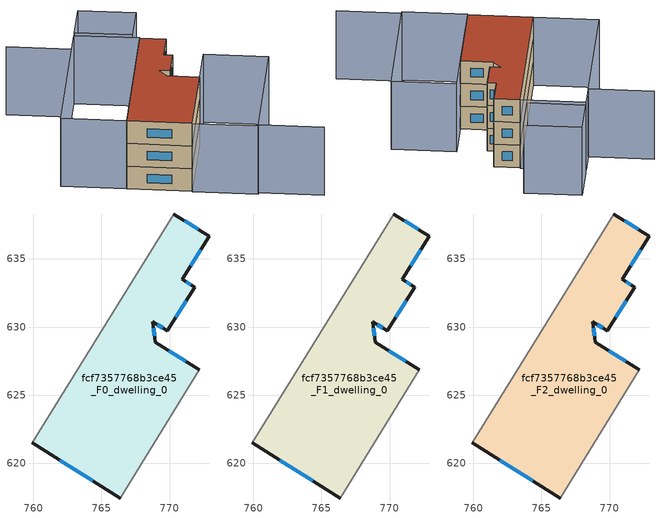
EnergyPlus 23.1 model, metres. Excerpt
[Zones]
fcf7357768b3ce45_F0_dwelling_0
 floor ground (EU_floor_Construction): 772.92,636.66 770.94,633.5 771.84,632.93 769.83,629.72 768.77,630.39 768.95,628.88 772.18,626.85 766.37,617.44 759.91,621.49 770.31,638.3 z0
 wall outside (EU_wall_Construction): 772.18,626.85 768.95,628.88 768.77,630.39 769.83,629.72 771.84,632.93 770.94,633.5 772.92,636.66 770.31,638.3 / 759.91,621.49 766.37,617.44 z0:3
 wall adiabatic (EU_wall_Construction): 766.37,617.44 772.18,626.85 / 770.31,638.3 759.91,621.49 z0:3
 window (EU_Window_Construction): 768.89,629.35 768.82,629.92 / 771.17,627.48 769.96,628.24 / 761.92,620.23 764.36,618.7 / 772.11,637.17 771.12,637.79 / 771.55,634.49 772.3,635.68 / 771.56,633.11 771.22,633.33 / 770.46,630.72 771.22,631.93 / 769.1,630.18 769.5,629.93 z0.93:2.07
fcf7357768b3ce45_F1_dwelling_0
 floor to fcf7357768b3ce45_F0_dwelling_0 (EU_floor_Construction): 772.92,636.66 770.94,633.5 771.84,632.93 769.83,629.72 768.77,630.39 768.95,628.88 772.18,626.85 766.37,617.44 759.91,621.49 770.31,638.3 z3
 wall outside (EU_wall_Construction): 772.18,626.85 768.95,628.88 768.77,630.39 769.83,629.72 771.84,632.93 770.94,633.5 772.92,636.66 770.31,638.3 / 759.91,621.49 766.37,617.44 z3:6
 wall adiabatic (EU_wall_Construction): 766.37,617.44 772.18,626.85 / 770.31,638.3 759.91,621.49 z3:6
 window (EU_Window_Construction): 768.89,629.35 768.82,629.92 / 771.17,627.48 769.96,628.24 / 761.92,620.23 764.36,618.7 / 772.11,637.17 771.12,637.79 / 771.55,634.49 772.3,635.68 / 771.56,633.11 771.22,633.33 / 770.46,630.72 771.22,631.93 / 769.1,630.18 769.5,629.93 z3.93:5.07
fcf7357768b3ce45_F2_dwelling_0
 floor to fcf7357768b3ce45_F1_dwelling_0 (EU_floor_Construction): 772.92,636.66 770.94,633.5 771.84,632.93 769.83,629.72 768.77,630.39 768.95,628.88 772.18,626.85 766.37,617.44 759.91,621.49 770.31,638.3 z6
 wall outside (EU_wall_Construction): 772.18,626.85 768.95,628.88 768.77,630.39 769.83,629.72 771.84,632.93 770.94,633.5 772.92,636.66 770.31,638.3 / 759.91,621.49 766.37,617.44 z6:9
 wall adiabatic (EU_wall_Construction): 766.37,617.44 772.18,626.85 / 770.31,638.3 759.91,621.49 z6:9
 window (EU_Window_Construction): 768.89,629.35 768.82,629.92 / 771.17,627.48 769.96,628.24 / 761.92,620.23 764.36,618.7 / 772.11,637.17 771.12,637.79 / 771.55,634.49 772.3,635.68 / 771.56,633.11 771.22,633.33 / 770.46,630.72 771.22,631.93 / 769.1,630.18 769.5,629.93 z6.93:8.07
 roof outside (EU_roof_Construction): 766.37,617.44 772.18,626.85 768.95,628.88 768.77,630.39 769.83,629.72 771.84,632.93 770.94,633.5 772.92,636.66 770.31,638.3 759.91,621.49 z9
shading: 779.44,609.62 772.96,613.62 / 755.66,643.58 762.14,639.58 / 762.14,639.58 753.46,625.54 / 781.53,627.47 772.82,613.4 / 772.82,613.4 766.34,617.41 / 766.34,617.41 775.05,631.48 / 775.05,631.48 781.53,627.47 / 753.43,625.5 763.85,642.34 / 763.85,642.34 770.33,638.33 / 770.33,638.33 759.91,621.49 / 759.91,621.49 753.43,625.5 / 772.75,643.81 769.96,639.31 / 769.96,639.31 764.19,642.9 / 764.19,642.9 766.98,647.4 / 766.98,647.4 772.75,643.81 z0:9
[Building]
EU S2 Campaign: North Axis=0; Terrain=City; Solar Distribution=FullExterior
[Site:Location]
Montreal-Trudeau.Intl.AP: Latitude=45.4667; Longitude=-73.75; Time Zone=-5; Elevation=36
[SizingPeriod:WeatherFileDays]
AnnualSizingPeriod: Begin Month=1; Begin Day of Month=1; End Month=12; End Day of Month=31; Day of Week for Start Day=Monday; Use Weather File Daylight Saving Period=No; Use Weather File Rain and Snow Indicators=No
[MATERIAL]
EU_InternalMass_Material: Roughness=MediumRough; Thickness=0.1; Conductivity=1; Density=1800; Specific Heat=900; Thermal Absorptance=0.9; Solar Absorptance=0.7; Visible Absorptance=0.7
[MATERIAL:NOMASS] Roughness=MediumRough; Thermal Absorptance=0.9; Solar Absorptance=0.7; Visible Absorptance=0.7
Name | Thermal Resistance
EU_wall_NoMass; EU_floor_NoMass | 1.36485
EU_roof_NoMass | 2.55992
[WINDOWMATERIAL:SIMPLEGLAZINGSYSTEM]
EU_Window_SimpleGlazing: UFactor=3.92339; Solar Heat Gain Coefficient=0.8; Visible Transmittance=0.8
[CONSTRUCTION]
EU_wall_Construction: EU_wall_NoMass
EU_roof_Construction: EU_roof_NoMass
EU_floor_Construction: EU_floor_NoMass
EU_Window_Construction: EU_Window_SimpleGlazing
EU_InternalMass_Construction: EU_InternalMass_Material
[ZONE] Type=1; Multiplier=1; Ceiling Height=autocalculate; Floor Area=autocalculate; Part of Total Floor Area=Yes
Name | Volume
fcf7357768b3ce45_F0_dwelling_0 | 345.812
fcf7357768b3ce45_F1_dwelling_0; fcf7357768b3ce45_F2_dwelling_0 | 345.814
[INTERNALMASS] Construction=EU_InternalMass_Construction; Surface Area=115.271
Name | Zone or ZoneList
fcf7357768b3ce45_F0_dwelling_0_EU_InternalMass | fcf7357768b3ce45_F0_dwelling_0
fcf7357768b3ce45_F1_dwelling_0_EU_InternalMass | fcf7357768b3ce45_F1_dwelling_0
fcf7357768b3ce45_F2_dwelling_0_EU_InternalMass | fcf7357768b3ce45_F2_dwelling_0
[OTHEREQUIPMENT] Fuel Type=Electricity; Design Level Calculation Method=Watts/Area; Power per Zone Floor Area=1; Fraction Latent=0; Fraction Radiant=0; Fraction Lost=0; Carbon Dioxide Generation Rate=0; EndUse Subcategory=EU_Step8_InternalGains
Name | Zone or ZoneList or Space or SpaceList | Schedule
EU_Step8_InternalGain_fcf7357768b3ce45_F0_dwelling_0_f000 | fcf7357768b3ce45_F0_dwelling_0 | EU_Step8_GainSchedule_fcf7357768b3ce45_F0_dwelling_0_f000
EU_Step8_InternalGain_fcf7357768b3ce45_F1_dwelling_0_f000 | fcf7357768b3ce45_F1_dwelling_0 | EU_Step8_GainSchedule_fcf7357768b3ce45_F1_dwelling_0_f000
EU_Step8_InternalGain_fcf7357768b3ce45_F2_dwelling_0_f000 | fcf7357768b3ce45_F2_dwelling_0 | EU_Step8_GainSchedule_fcf7357768b3ce45_F2_dwelling_0_f000
[ZONEVENTILATION:DESIGNFLOWRATE] Schedule=EU_AlwaysOn; Design Flow Rate Calculation Method=AirChanges/Hour; Air Changes per Hour=0.860309; Ventilation Type=Natural; Fan Pressure Rise=0; Fan Total Efficiency=1; Constant Term Coefficient=1; Temperature Term Coefficient=0; Velocity Term Coefficient=0; Velocity Squared Term Coefficient=0; Minimum Indoor Temperature=-100; Maximum Indoor Temperature=100; Delta Temperature=-100; Minimum Outdoor Temperature=-100; Maximum Outdoor Temperature=100; Maximum Wind Speed=40
Name | Zone or ZoneList or Space or SpaceList
EU_ConstantAir_fcf7357768b3ce45_F0_dwelling_0 | fcf7357768b3ce45_F0_dwelling_0
EU_ConstantAir_fcf7357768b3ce45_F1_dwelling_0 | fcf7357768b3ce45_F1_dwelling_0
EU_ConstantAir_fcf7357768b3ce45_F2_dwelling_0 | fcf7357768b3ce45_F2_dwelling_0
[HVACTEMPLATE:THERMOSTAT] Constant Heating Setpoint=20; Constant Cooling Setpoint=50
EU_HeatOnly_fcf7357768b3ce45_F0_dwelling_0; EU_HeatOnly_fcf7357768b3ce45_F1_dwelling_0; EU_HeatOnly_fcf7357768b3ce45_F2_dwelling_0
[HVACTEMPLATE:ZONE:IDEALLOADSAIRSYSTEM] System Availability Schedule=EU_AlwaysOn; Maximum Heating Supply Air Temperature=50; Minimum Cooling Supply Air Temperature=13; Maximum Heating Supply Air Humidity Ratio=0.0156; Minimum Cooling Supply Air Humidity Ratio=0.0077; Heating Limit=NoLimit; Cooling Limit=NoLimit; Heating Availability Schedule=EU_AlwaysOn; Cooling Availability Schedule=EU_CoolingOff; Dehumidification Control Type=ConstantSensibleHeatRatio; Cooling Sensible Heat Ratio=0.7; Dehumidification Setpoint=60; Humidification Control Type=None; Humidification Setpoint=30; Outdoor Air Method=None; Outdoor Air Flow Rate per Person=0.00944; Outdoor Air Flow Rate per Zone Floor Area=0; Outdoor Air Flow Rate per Zone=0; Demand Controlled Ventilation Type=None; Outdoor Air Economizer Type=NoEconomizer; Heat Recovery Type=None; Sensible Heat Recovery Effectiveness=0.7; Latent Heat Recovery Effectiveness=0.65
Name | Template Thermostat
fcf7357768b3ce45_F0_dwelling_0 | EU_HeatOnly_fcf7357768b3ce45_F0_dwelling_0
fcf7357768b3ce45_F1_dwelling_0 | EU_HeatOnly_fcf7357768b3ce45_F1_dwelling_0
fcf7357768b3ce45_F2_dwelling_0 | EU_HeatOnly_fcf7357768b3ce45_F2_dwelling_0
[SIZING:ZONE] Zone Cooling Design Supply Air Temperature Input Method=SupplyAirTemperature; Zone Cooling Design Supply Air Temperature=13; Zone Heating Design Supply Air Temperature Input Method=SupplyAirTemperature; Zone Heating Design Supply Air Temperature=50; Zone Cooling Design Supply Air Humidity Ratio=0.008; Zone Heating Design Supply Air Humidity Ratio=0.008; Cooling Design Air Flow Method=DesignDay; Cooling Design Air Flow Rate=0; Cooling Minimum Air Flow per Zone Floor Area=0.000762; Cooling Minimum Air Flow=0; Cooling Minimum Air Flow Fraction=0.2; Heating Design Air Flow Method=DesignDay; Heating Design Air Flow Rate=0; Heating Maximum Air Flow per Zone Floor Area=0.002032; Heating Maximum Air Flow=0.141576; Heating Maximum Air Flow Fraction=0.3; Account for Dedicated Outdoor Air System=No; Dedicated Outdoor Air System Control Strategy=NeutralSupplyAir; Dedicated Outdoor Air Low Setpoint Temperature for Design=autosize; Dedicated Outdoor Air High Setpoint Temperature for Design=autosize; Zone Load Sizing Method=Sensible Load Only No Latent Load; Zone Latent Cooling Design Supply Air Humidity Ratio Input Method=HumidityRatioDifference; Zone Cooling Design Supply Air Humidity Ratio Difference=0.005; Zone Latent Heating Design Supply Air Humidity Ratio Input Method=HumidityRatioDifference; Zone Humidification Design Supply Air Humidity Ratio Difference=0.005
fcf7357768b3ce45_F0_dwelling_0; fcf7357768b3ce45_F1_dwelling_0; fcf7357768b3ce45_F2_dwelling_0
[SCHEDULE:CONSTANT]
Name | Hourly Value
EU_AlwaysOn | 1
EU_CoolingOff | 0
[SCHEDULE:FILE] Column Number=1; Rows to Skip at Top=0; Number of Hours of Data=8760; Column Separator=Comma; Interpolate to Timestep=No; Minutes per Item=60; Adjust Schedule for Daylight Savings=Yes
Name | File
EU_Step8_GainSchedule_fcf7357768b3ce45_F0_dwelling_0_f000 | ../../schedules/fcf7357768b3ce45/fcf7357768b3ce45_F0_dwelling_0_f000_gain.csv
EU_Step8_GainSchedule_fcf7357768b3ce45_F1_dwelling_0_f000 | ../../schedules/fcf7357768b3ce45/fcf7357768b3ce45_F1_dwelling_0_f000_gain.csv
EU_Step8_GainSchedule_fcf7357768b3ce45_F2_dwelling_0_f000 | ../../schedules/fcf7357768b3ce45/fcf7357768b3ce45_F2_dwelling_0_f000_gain.csv
